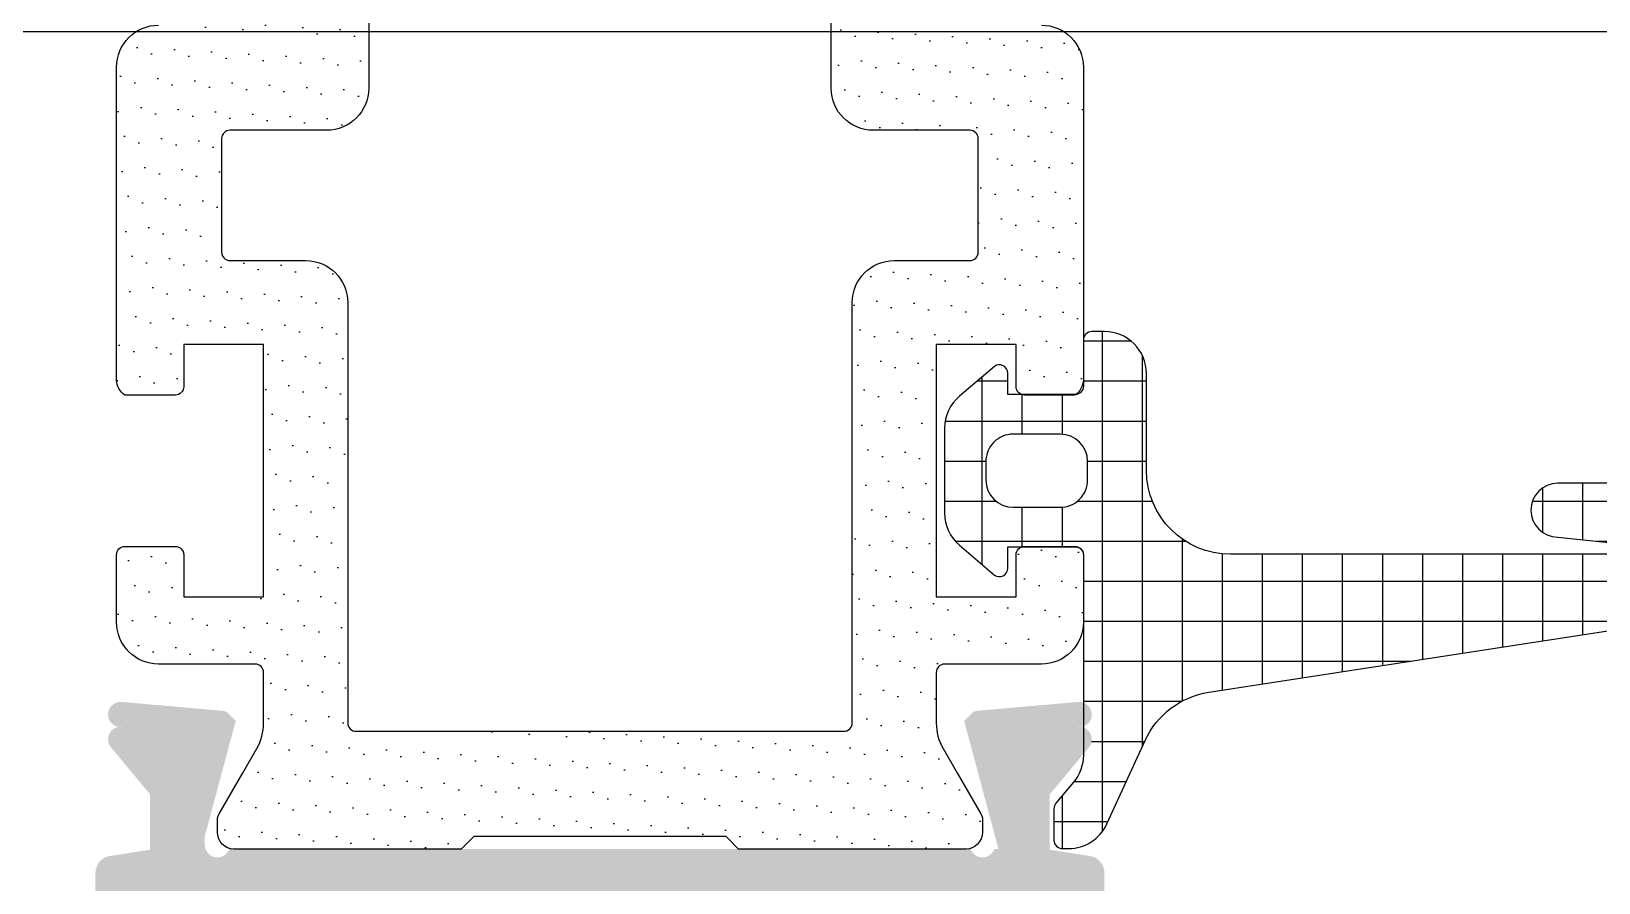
# Model space of a CAD drawing. Header units: inches. Extents: x 21 to 38546, y 13 to 15001.
# Drawn here: x 3525.444 to 3529.172, y 965.058 to 967.083 of the extents above; entities that cross this region are included whole.
import ezdxf

# ---------------------------------------------------------------- set-up
doc = ezdxf.new("R2010")
doc.units = ezdxf.units.IN
doc.header["$MEASUREMENT"] = 0
doc.set_wipeout_variables(frame=1)
for name, color, linetype, lineweight in [('Z_MİM_-KM-GLAZ', 8, 'Continuous', 25), ('Z_MİM_-KM-PAINT', 8, 'Continuous', 25), ('Z_MİM_-KM-PATTERN-00', 8, 'Continuous', 25), ('Z_MİM_-KM-STRS', 8, 'Continuous', 25), ('Z_MİM_ALUMINIUM', 8, 'Continuous', 25), ('Z_MİM_fitiller_k', 8, 'Continuous', 25), ('Z_MİM_hatch_k', 8, 'Continuous', 25), ('Z_MİM_PROFIL', 8, 'Continuous', 25)]:
    doc.layers.add(name, color=color, linetype=linetype, lineweight=lineweight)

# ---------------------------------------------------------------- blocks, each defined once
blk = doc.blocks.new('TRETUVAR')
at = {"layer": 'Z_MİM_-KM-PATTERN-00'}
h = blk.add_hatch(dxfattribs=at)
h.set_pattern_fill('AR-B816', color=256, scale=0.3, angle=90)
h.set_pattern_definition([(90, (21322.77130909153, 490.0316560943374), (-60.96, 3.7e-15), []), (180, (21322.77130909153, 490.0316560943374), (-60.96, -60.96), [60.96, -60.96])])
h.paths.add_polyline_path([(22632.77169056126, 2700.032280015586), (19252.77154027122, 2700.032280015586), (19252.77154027122, 2750.032225665604), (19097.77169698004, 2750.032280015583), (19097.77168145146, 2610.032280015588), (22542.77169056112, 2610.032280015588), (22542.77169056112, 2080.129651826152), (22697.77169056127, 2080.129651826152), (22697.77169056127, 1460.129651826151), (22542.77169056112, 1460.129651826151), (22542.77169056112, 980.0316989327548), (21222.77130909154, 980.0316989327546), (21222.77130909154, 590.0316560943356), (20152.77217335889, 590.0316560943356), (20152.77217335889, 980.031698932755), (19012.77152781016, 980.031698932755), (19012.77470603974, 1635.03117946213), (18722.77148703119, 1635.03117946213), (18722.77180417994, 2610.032280015588), (18807.77168921575, 2610.032280015588), (18807.77168921575, 2750.032280015588), (18632.77183330595, 2750.032280015588), (18632.77145790545, 1545.031179462132), (18922.7742659759, 1545.031179462133), (18922.77108774632, 890.0316989327565), (19882.77217335889, 890.0316989327565), (19882.77217335889, 665.0171917296054), (20022.75057058745, 665.0334293441427), (20022.77046885415, 490.0316560943373), (21322.77130909153, 490.0316560943373), (21322.77130909153, 890.0316989327565), (22632.77169056126, 890.0316989327571), (22632.77169056126, 1220.129651826155), (22797.7716905614, 1220.129651826155), (22797.7716905614, 2180.129651826148), (22632.77169056126, 2180.129651826148)])
h.paths.add_polyline_path([(19082.77168921575, 2750.032280015588), (18822.77168921575, 2750.032280015588), (18822.77168921575, 2610.032280015588), (19082.77168921575, 2610.032280015588)], flags=16)
blk = doc.blocks.new('-KM-AL1 150_900')
blk.add_wipeout([(151.48787765189405, -34.020015651829965), (151.72578753232278, -15.47991156819623), (149.45002251653852, -15.450016401351206), (149.45002251649908, 7.149983598684599), (9.450022516542688, 7.149983599164699), (9.450022516542688, -15.450016401351206), (7.397848611566587, -15.450016401351206), (7.567335590771805, -34.0610793052372)])
at = {"layer": 'Z_MİM_fitiller_k'}
h = blk.add_hatch(dxfattribs=at)
h.set_pattern_fill('NET', color=256, scale=0.03, angle=180, style=0)
h.set_pattern_definition([(180, (141.0920373170957, 51.374966605189), (0, -0.09525), []), (270, (141.0920373170957, 51.374966605189), (0.09525, 0), [])])
h.paths.add_polyline_path([(22.13852203980059, -31.83763706763695, 0.9384669523126753), (22.11376224919513, -31.52525711905219), (21.76596423695446, -31.52525711905219, 1), (21.76596423695446, -31.65300478674908), (21.95590111064666, -31.6729679565924), (22.13104009193194, -31.65456010790513, -1.054490106068967), (22.13756638418999, -31.71401627143405), (21.95538827656128, -31.69510596567306, 0.0255410033868164), (21.93499541797792, -31.69406357752632), (20.98767276921718, -31.69406357752632, -0.4142135623730863), (20.78767276921281, -31.4940635775265), (20.78767276921281, -31.26425514524362, 0.4142135623728286), (20.68767276921426, -31.16425514524327), (20.65767276920815, -31.16425514524327, 0.4142135623746352), (20.63767276921135, -31.18425514523824), (20.63767276921135, -31.29425514522427, -0.3924137701569417), (20.61917133278621, -31.3141989239075, -0.0100572451269826), (20.61767276922183, -31.31525711883296), (20.49767276922648, -31.31525711883296, -0.0796367909168971), (20.49142176991154, -31.3142551452429), (20.45767276921106, -31.3142551452429), (20.45767276921106, -31.26319967206109, 0.6128139289239697), (20.42591644589265, -31.24701978141002), (20.34272651153878, -31.31807344649406, 0.219401871965335), (20.3076727692096, -31.39411280220793), (20.3076727692096, -31.59640143546767, 0.2194018750870747), (20.34272651244828, -31.67244079192642), (20.42591643173364, -31.74349444245945, 0.612813920725722), (20.4576727547028, -31.72731455150552), (20.4576727547028, -31.67625917522673), (20.49142151817796, -31.67625917522673, -0.07964012461228), (20.49767276922648, -31.67525711881899), (20.61767276922183, -31.67525711881899, -0.4142135623385485), (20.63767276921135, -31.69525711881488), (20.63767276921135, -32.04698834536157, -0.3178372451861038), (20.65767276920815, -32.07527261660926), (20.65767276920815, -32.13439562076656, -0.1754523787634222), (20.6507194076039, -32.15360115275689), (20.63767276921135, -32.16925711883687), (20.63767276921135, -32.17185970847913, -0.1754523787611168), (20.61449489717779, -32.23587814844632), (20.5723092806802, -32.28650088822906, 0.1754523787606751), (20.5676737062895, -32.29930457622231), (20.5676737062895, -32.37406357753116, 0.4142135623729288), (20.5876737062863, -32.39406357752614), (20.60250342109066, -32.39406357752614, 0.2933329153560253), (20.69342165334092, -32.33570340278584), (20.78450286701263, -32.13683266099997, -0.2523722057577324), (20.93596219153551, -32.02243269859355)])
h.paths.add_polyline_path([(20.58267277018604, -31.58225909285738), (20.47067275574227, -31.58225909285738, -0.4142128141114177), (20.40567275572539, -31.51725925892151), (20.40567275572539, -31.51725909286597), (20.40567264275887, -31.47325509814982, -0.4142137214709829), (20.47067264276848, -31.40825506286183), (20.58267265721952, -31.40825506286183, -0.4142128104179171), (20.6476726572073, -31.47325489598279), (20.64767277018109, -31.51725905756939, -0.4142137214664749)], flags=16)
at = {"layer": 'Z_MİM_hatch_k'}
h = blk.add_hatch(dxfattribs=at)
h.set_pattern_fill('DOTS', color=256, scale=0.05, angle=240, style=0)
h.set_pattern_definition([(239.9999999999999, (578.5041187856839, 28.59461360335809), (0.0488970164253898, -0.0740578832126949), [0, -0.0793749999999999])])
h.paths.add_polyline_path([(20.39365353133326, -30.07901356227649, 0.1316524975871452), (20.39767276922066, -30.06401356228617), (20.39767276922066, -30.03525711882867, 0.4142135623732619), (20.35767276921252, -29.99525711881415), (19.81767276921891, -29.99525711881415), (19.7876727692128, -30.02525711881935), (19.18767276921426, -30.02525711881935), (19.15767276920815, -29.99525711881415), (18.61767276922183, -29.99525711881415, 0.414213562373183), (18.57767276922823, -30.03525711882867), (18.57767276922823, -30.06401356228617, 0.1316524975877682), (18.58169200709381, -30.07901356227649), (18.63725825036818, -30.17525711881899), (18.67159581767191, -30.23473152998395, -0.1316524975876276), (18.68767276921426, -30.2947315299698), (18.68767276921426, -30.41525711880968, -0.4142135623730951), (18.66767276921746, -30.43525711882831), (18.43767276921426, -30.43525711882831, 0.4142135623730951), (18.33767276921571, -30.53525711882868), (18.33767276921571, -31.27970476733026, 0.2360679774991102), (18.35767276921251, -31.31525711881022), (18.47767276922968, -31.31525711881022, 0.4142135623733448), (18.49767276922648, -31.29525711881433), (18.49767276922648, -31.19525711881488), (18.68767276921426, -31.19525711881488), (18.68767276921426, -31.49525711881415), (18.68767276921426, -31.79525711881434), (18.49767276922648, -31.79525711881434), (18.49767276922648, -31.69525711881488, 0.4142135623731783), (18.47767276922968, -31.67525711881899), (18.35767276921251, -31.67525711881899, 0.4142135623730951), (18.33767276921571, -31.69525711881488), (18.33767276921571, -31.85525711880018, 0.4142135623731785), (18.43767276921426, -31.95525711880055), (18.66767276921746, -31.95525711880055, -0.4142135623728453), (18.68767276921426, -31.97525711881918), (18.68767276921426, -32.09578270765906, -0.1316524975872562), (18.67159581767191, -32.15578270764581), (18.63725825036818, -32.21525711880986), (18.58169200709381, -32.31150067535236, 0.1316524975874051), (18.57767276922823, -32.32650067534269), (18.57767276922823, -32.35525711880018, 0.4142135623731049), (18.61767276922183, -32.3952571188147), (19.15767276920815, -32.3952571188147), (19.18767276921426, -32.3652571188095), (19.7876727692128, -32.3652571188095), (19.81767276921891, -32.3952571188147), (20.35767276921252, -32.3952571188147, 0.4142135623733866), (20.39767276922066, -32.35525711880018), (20.39767276922066, -32.32650067534269, 0.1316524975877924), (20.39365353133326, -32.31150067535236), (20.33808728806616, -32.21525711880986), (20.30374972075515, -32.15578270764581, -0.1316524975878021), (20.2876727692128, -32.09578270765906), (20.2876727692128, -31.97525711881918, -0.4142135623730949), (20.3076727692096, -31.95525711880055), (20.53767276921281, -31.95525711880055, 0.4142135623731451), (20.63767276921135, -31.85525711880018), (20.63767276921135, -31.69525711881488, 0.4142135623730951), (20.61767276922183, -31.67525711881899), (20.49767276922648, -31.67525711881899, 0.4142135623735113), (20.47767276922968, -31.69525711881488), (20.47767276922968, -31.79525711881434), (20.2876727692128, -31.79525711881434), (20.2876727692128, -31.49525711881415), (20.2876727692128, -31.19525711881488), (20.47767276922968, -31.19525711881488), (20.47767276922968, -31.29525711881433, 0.4142135623733449), (20.49767276922648, -31.31525711881022), (20.61767276922183, -31.31525711881022, 0.236067977499421), (20.63767276921135, -31.27970476733026), (20.63767276921135, -30.53525711882868, 0.4142135623731618), (20.53767276921281, -30.43525711882831), (20.3076727692096, -30.43525711882831, -0.4142135623730118), (20.2876727692128, -30.41525711880968), (20.2876727692128, -30.2947315299698, -0.1316524975870652), (20.30374972075515, -30.23473152998395), (20.33808728806616, -30.17525711881899)])
h.paths.add_polyline_path([(19.93767276921426, -30.27525711881935, -0.4142135623730951), (20.0376727692128, -30.37525711881881), (20.0376727692128, -30.58525711882885, 0.4142135623731618), (20.13767276921135, -30.68525711882831), (20.36767276922183, -30.68525711882831, -0.4142135623734279), (20.38767276921135, -30.70525711880055), (20.38767276921135, -30.97525711881917, -0.4142135623734279), (20.36767276922183, -30.99525711881415), (20.18767276921426, -30.99525711881415, 0.4142135623731284), (20.08767276921572, -31.09525711881452), (20.08767276921572, -32.09525711881453, -0.4142135623734279), (20.06767276921892, -32.11525711880951), (18.90767276920815, -32.11525711880951, -0.4142135623731784), (18.88767276921135, -32.09525711881453), (18.88767276921135, -31.09525711881452, 0.4142135623731284), (18.7876727692128, -30.99525711881415), (18.60767276921251, -30.99525711881415, -0.4142135623732616), (18.58767276921571, -30.97525711881917), (18.58767276921571, -30.70525711880055, -0.4142135623734279), (18.60767276921251, -30.68525711882831), (18.83767276921571, -30.68525711882831, 0.4142135623731618), (18.93767276921426, -30.58525711882885), (18.93767276921426, -30.37525711881881, -0.4142135623730951), (19.0376727692128, -30.27525711881935)], flags=16)
h = blk.add_hatch(dxfattribs=at)
h.set_pattern_fill('DOTS', color=256, scale=0.05, angle=59.99999999999997, style=0)
h.set_pattern_definition([(59.99999999999997, (-372.1088670598765, -101.7687785534699), (-0.0488970164253898, 0.0740578832126949), [0, -0.079375])])
h.paths.add_polyline_path([(20.39365353133326, -30.07901356227649, 0.1316524975871452), (20.39767276922066, -30.06401356228617), (20.39767276922066, -30.03525711882867, 0.4142135623732619), (20.35767276921252, -29.99525711881415), (19.81767276921891, -29.99525711881415), (19.7876727692128, -30.02525711881935), (19.18767276921426, -30.02525711881935), (19.15767276920815, -29.99525711881415), (18.61767276922183, -29.99525711881415, 0.414213562373183), (18.57767276922823, -30.03525711882867), (18.57767276922823, -30.06401356228617, 0.1316524975877682), (18.58169200709381, -30.07901356227649), (18.63725825036818, -30.17525711881899), (18.67159581767191, -30.23473152998395, -0.1316524975876276), (18.68767276921426, -30.2947315299698), (18.68767276921426, -30.41525711880968, -0.4142135623730951), (18.66767276921746, -30.43525711882831), (18.43767276921426, -30.43525711882831, 0.4142135623730951), (18.33767276921571, -30.53525711882868), (18.33767276921571, -31.27970476733026, 0.2360679774991102), (18.35767276921251, -31.31525711881022), (18.47767276922968, -31.31525711881022, 0.4142135623733448), (18.49767276922648, -31.29525711881433), (18.49767276922648, -31.19525711881488), (18.68767276921426, -31.19525711881488), (18.68767276921426, -31.49525711881415), (18.68767276921426, -31.79525711881434), (18.49767276922648, -31.79525711881434), (18.49767276922648, -31.69525711881488, 0.4142135623731783), (18.47767276922968, -31.67525711881899), (18.35767276921251, -31.67525711881899, 0.4142135623730951), (18.33767276921571, -31.69525711881488), (18.33767276921571, -31.85525711880018, 0.4142135623731785), (18.43767276921426, -31.95525711880055), (18.66767276921746, -31.95525711880055, -0.4142135623728453), (18.68767276921426, -31.97525711881918), (18.68767276921426, -32.09578270765906, -0.1316524975872562), (18.67159581767191, -32.15578270764581), (18.63725825036818, -32.21525711880986), (18.58169200709381, -32.31150067535236, 0.1316524975874051), (18.57767276922823, -32.32650067534269), (18.57767276922823, -32.35525711880018, 0.4142135623731049), (18.61767276922183, -32.3952571188147), (19.15767276920815, -32.3952571188147), (19.18767276921426, -32.3652571188095), (19.7876727692128, -32.3652571188095), (19.81767276921891, -32.3952571188147), (20.35767276921252, -32.3952571188147, 0.4142135623733866), (20.39767276922066, -32.35525711880018), (20.39767276922066, -32.32650067534269, 0.1316524975877924), (20.39365353133326, -32.31150067535236), (20.33808728806616, -32.21525711880986), (20.30374972075515, -32.15578270764581, -0.1316524975878021), (20.2876727692128, -32.09578270765906), (20.2876727692128, -31.97525711881918, -0.4142135623730949), (20.3076727692096, -31.95525711880055), (20.53767276921281, -31.95525711880055, 0.4142135623731451), (20.63767276921135, -31.85525711880018), (20.63767276921135, -31.69525711881488, 0.4142135623730951), (20.61767276922183, -31.67525711881899), (20.49767276922648, -31.67525711881899, 0.4142135623735113), (20.47767276922968, -31.69525711881488), (20.47767276922968, -31.79525711881434), (20.2876727692128, -31.79525711881434), (20.2876727692128, -31.49525711881415), (20.2876727692128, -31.19525711881488), (20.47767276922968, -31.19525711881488), (20.47767276922968, -31.29525711881433, 0.4142135623733449), (20.49767276922648, -31.31525711881022), (20.61767276922183, -31.31525711881022, 0.236067977499421), (20.63767276921135, -31.27970476733026), (20.63767276921135, -30.53525711882868, 0.4142135623731618), (20.53767276921281, -30.43525711882831), (20.3076727692096, -30.43525711882831, -0.4142135623730118), (20.2876727692128, -30.41525711880968), (20.2876727692128, -30.2947315299698, -0.1316524975870652), (20.30374972075515, -30.23473152998395), (20.33808728806616, -30.17525711881899)])
h.paths.add_polyline_path([(19.93767276921426, -30.27525711881935, -0.4142135623730951), (20.0376727692128, -30.37525711881881), (20.0376727692128, -30.58525711882885, 0.4142135623731618), (20.13767276921135, -30.68525711882831), (20.36767276922183, -30.68525711882831, -0.4142135623734279), (20.38767276921135, -30.70525711880055), (20.38767276921135, -30.97525711881917, -0.4142135623734279), (20.36767276922183, -30.99525711881415), (20.18767276921426, -30.99525711881415, 0.4142135623731284), (20.08767276921572, -31.09525711881452), (20.08767276921572, -32.09525711881453, -0.4142135623734279), (20.06767276921892, -32.11525711880951), (18.90767276920815, -32.11525711880951, -0.4142135623731784), (18.88767276921135, -32.09525711881453), (18.88767276921135, -31.09525711881452, 0.4142135623731284), (18.7876727692128, -30.99525711881415), (18.60767276921251, -30.99525711881415, -0.4142135623732616), (18.58767276921571, -30.97525711881917), (18.58767276921571, -30.70525711880055, -0.4142135623734279), (18.60767276921251, -30.68525711882831), (18.83767276921571, -30.68525711882831, 0.4142135623731618), (18.93767276921426, -30.58525711882885), (18.93767276921426, -30.37525711881881, -0.4142135623730951), (19.0376727692128, -30.27525711881935)], flags=16)
at = {"layer": 'Z_MİM_PROFIL'}
h = blk.add_hatch(color=256, dxfattribs=at)
h.paths.add_polyline_path([(20.36938849800208, -32.3952571188147), (19.487672769239, -32.3952571188147), (18.60595704047591, -32.3952571188147, -0.8430389971078863), (18.54767276924394, -32.38525711882812), (18.54767276924394, -32.3652571188095), (18.62127372017858, -32.09057463037789), (18.60288201135699, -32.07218292158086, 0.1763269807107753), (18.59048299059213, -32.06640116323706), (18.35028744152078, -32.04538677565779, 1.138358678191589), (18.35278330685833, -32.10483411867607, 0.6976992708878047), (18.32462613085226, -32.15360115275689), (18.41767276923929, -32.26525711881004), (18.41767276923929, -32.39686551851173), (18.32141445356683, -32.41211133795332, 0.36891947710937), (18.28767183218588, -32.45161887158611), (18.28767183218588, -32.57311468667376, 0.4610063144275496), (18.33392921079212, -32.6126222202829), (18.68767089511675, -32.55659504158393), (18.68767089511675, -33.2852589929289), (18.71766902099625, -33.31525711881023), (18.68767089511675, -33.34525524469063), (18.68767089511675, -34.07525711881954), (18.32767276925006, -34.07525711881954), (18.32767276925006, -33.88525711882812, 0.4142135623730949), (18.26767276924511, -33.82525711881954), (18.14767276924976, -33.82525711881954, 0.6482315195121855), (18.10295140969538, -33.92525711881899), (18.20767276923288, -33.92525711881899), (18.20767276923288, -34.09525711883816), (17.16767276923929, -34.09525711883816), (17.16767276923929, -33.92525711881899), (17.27239412879862, -33.92525711881899, 1.074744973883476), (17.1776727692486, -33.85209087091971, 0.7429545911560309), (17.06767276924074, -33.88525711882812), (17.06767276924074, -34.08525711882885), (16.64767276924976, -34.08525711882885), (16.64767276924976, -33.79525711883798), (16.51091759053815, -33.79525711883798, 0.7469656303913828), (16.48371043161751, -33.88720673744592, -0.2368982326044688), (16.4676727692422, -33.89525711883744), (16.54767276924394, -33.89525711883744), (16.54767276924394, -34.10525711882383), (16.08767276923754, -34.10525711882383), (16.08767276923754, -33.89525711883744), (16.16767276923929, -33.89525711883744, 4.221221868207133), (16.15163510687125, -33.88720673744592, 0.746965630390981), (16.12442794794333, -33.79525711883798), (15.987672769239, -33.79525711883798), (15.987672769239, -34.22525711881917, 0.4142135623744271), (16.00767276923579, -34.2452571188378), (22.9676727692422, -34.2452571188378, 0.4142135623729288), (22.987672769239, -34.22525711881917), (22.987672769239, -33.79525711883798), (22.85091759053466, -33.79525711883798, 0.7469656303913901), (22.82371043160674, -33.88720673744592, -0.2368982326036203), (22.80767276923143, -33.89525711883744), (22.88767276924045, -33.89525711883744), (22.88767276924045, -34.10525711882383), (22.42767276922677, -34.10525711882383), (22.42767276922677, -33.89525711883744), (22.5076727692358, -33.89525711883744, 4.2212218681452), (22.49163510686049, -33.88720673744592, 0.7469656303913835), (22.46442794793257, -33.79525711883798), (22.32767276922823, -33.79525711883798), (22.32767276922823, -34.08525711882885), (21.90767276922997, -34.08525711882885), (21.90767276922997, -33.88525711882812, 0.7429545911579817), (21.79767276924394, -33.85209087091971, 1.074744973874497), (21.70295140969392, -33.92525711881899), (21.80767276923143, -33.92525711881899), (21.80767276923143, -34.09525711883816), (20.76767276924511, -34.09525711883816), (20.76767276924511, -33.92525711881899), (20.87239412880444, -33.92525711881899, 0.6482315195116471), (20.82767276925006, -33.82525711881954), (20.70767276923289, -33.82525711881954, 0.4142135623733723), (20.64767276924976, -33.88525711882812), (20.64767276924976, -34.07525711881954), (20.28767464336124, -34.07525711881954), (20.28767464336124, -33.34525524469063), (20.25767651748174, -33.31525711881023), (20.28767464336124, -33.2852589929289), (20.28767464336124, -32.55659504158393), (20.6414163277077, -32.6126222202829, 0.461006314427722), (20.68767370631395, -32.57311468667376), (20.68767370631395, -32.45161887158611, 0.3689194771100714), (20.65393108491116, -32.41211133795332), (20.55767276923143, -32.39686551851173), (20.55767276923143, -32.26525711881004), (20.65071940762573, -32.15360115275689, 0.697699270887671), (20.62256223161967, -32.10483411867607, 1.138358678191589), (20.62505809695722, -32.04538677565779), (20.38486254788586, -32.06640116323706, 0.1763269807108412), (20.372463527121, -32.07218292158086), (20.35407181829942, -32.09057463037789), (20.43571124500886, -32.3952571188147), (20.42595704049745, -32.3952571188147, -0.7071067811902072)])
h.paths.add_polyline_path([(20.11767464336299, -32.55525711880091), (20.11767464336299, -32.75525711880073), (20.14767464336911, -32.75525711880073), (20.14767464336911, -33.87525711881881), (20.11767464336299, -33.87525711881881), (20.11767464336299, -34.07525711881954), (19.487672769239, -34.07525711881954), (18.85767089510773, -34.07525711881954), (18.85767089510773, -33.87525711881881), (18.82767089510162, -33.87525711881881), (18.82767089510162, -32.75525711880073), (18.85767089510773, -32.75525711880073), (18.85767089510773, -32.55525711880091), (19.487672769239, -32.55525711880091)], flags=16)
blk.add_lwpolyline([(20.53767276921281, -30.43525711880557, -0.4142135623731618), (20.63767276921135, -30.53525711880502), (20.63767276921135, -31.27970476730752, -0.2360679774994211), (20.61767276922183, -31.31525711878658), (20.49767276922648, -31.31525711878658, -0.4142135623733449), (20.47767276920786, -31.2952571187916), (20.47767276920786, -31.19525711879123), (20.2876727692128, -31.19525711879123), (20.2876727692128, -31.49525711879141), (20.2876727692128, -31.7952571187916), (20.47767276920786, -31.7952571187916), (20.47767276920786, -31.69525711879123, -0.4142135623735113), (20.49767276922648, -31.67525711879625), (20.61767276922183, -31.67525711879625, -0.4142135623730951), (20.63767276921135, -31.69525711879123), (20.63767276921135, -31.85525711880018, -0.4142135623731449), (20.53767276921281, -31.95525711880055), (20.3076727692096, -31.95525711880055, 0.414213562373095), (20.2876727692128, -31.97525711879553), (20.2876727692128, -32.09578270763632, 0.1316524975878021), (20.30374972075515, -32.15578270762217), (20.33808728803706, -32.21525711878622), (20.39365353133326, -32.31150067532872, -0.1316524975877924), (20.39767276922066, -32.32650067531995), (20.39767276922066, -32.35525711880018, -0.4142135623733866), (20.35767276921252, -32.39525711879105), (19.81767276921891, -32.39525711879105), (19.7876727692128, -32.36525711878676), (19.18767276921426, -32.36525711878676), (19.15767276920815, -32.39525711879105), (18.61767276922183, -32.39525711879105, -0.4142135623731049), (18.5776727692064, -32.35525711880018), (18.5776727692064, -32.32650067531995, -0.1316524975874051), (18.58169200709381, -32.31150067532872), (18.63725825036818, -32.21525711878622), (18.67159581767191, -32.15578270762217, 0.1316524975872562), (18.68767276921426, -32.09578270763632), (18.68767276921426, -31.97525711879553, 0.4142135623728453), (18.66767276921746, -31.95525711880055), (18.43767276921426, -31.95525711880055, -0.4142135623731784), (18.33767276921571, -31.85525711880018), (18.33767276921571, -31.69525711879123, -0.4142135623730951), (18.35767276921251, -31.67525711879625), (18.47767276920786, -31.67525711879625, -0.4142135623731783), (18.49767276922648, -31.69525711879123), (18.49767276922648, -31.7952571187916), (18.68767276921426, -31.7952571187916), (18.68767276921426, -31.49525711879141), (18.68767276921426, -31.19525711879123), (18.49767276922648, -31.19525711879123), (18.49767276922648, -31.2952571187916, -0.4142135623733447), (18.47767276920786, -31.31525711878658), (18.35767276921251, -31.31525711878658, -0.2360679774991102), (18.33767276921571, -31.27970476730752), (18.33767276921571, -30.53525711880502, -0.4142135623730951), (18.43767276921426, -30.43525711880557)], format="xyb")
blk.add_lwpolyline([(20.13767276921135, -30.68525711880557, -0.4142135623731618), (20.0376727692128, -30.5852571188052), (20.0376727692128, -30.37525711879607, 0.4142135623730951), (19.93767276921426, -30.27525711879571), (19.0376727692128, -30.27525711879571, 0.4142135623730951), (18.93767276921426, -30.37525711879607), (18.93767276921426, -30.5852571188052, -0.4142135623731618), (18.83767276921571, -30.68525711880557), (18.60767276921251, -30.68525711880557, 0.4142135623734279), (18.58767276921571, -30.70525711880055), (18.58767276921571, -30.97525711879554, 0.4142135623732616), (18.60767276921251, -30.99525711879142), (18.7876727692128, -30.99525711879142, -0.4142135623731284), (18.88767276921135, -31.09525711879087), (18.88767276921135, -32.09525711879087, 0.4142135623731784), (18.90767276920815, -32.11525711878676), (20.06767276921892, -32.11525711878676, 0.4142135623734279), (20.08767276921572, -32.09525711879087), (20.08767276921572, -31.09525711879087, -0.4142135623731284), (20.18767276921426, -30.99525711879142), (20.36767276922183, -30.99525711879142, 0.4142135623734279), (20.38767276921135, -30.97525711879554), (20.38767276921135, -30.70525711880055, 0.4142135623734279), (20.36767276922183, -30.68525711880557)], format="xyb", close=True)
at = {"layer": 'Z_MİM_ALUMINIUM', "elevation": 0.0016274945014006}
blk.add_lwpolyline([(16.71322697636788, -30.45001640133978), (142.1754084142521, -30.4500164014562)], dxfattribs=at)
at = {"layer": 'Z_MİM_fitiller_k'}
for points in [[(21.93499541797792, -31.69406357752632), (20.98767276921718, -31.69406357752632, -0.4142135623730862), (20.78767276921281, -31.4940635775265), (20.78767276921281, -31.26425514524362, 0.4142135623732617), (20.68767276921426, -31.16425514524327), (20.65767276920815, -31.16425514524327, 0.4142135623746352), (20.63767276921135, -31.18425514523824), (20.63767276921135, -31.29425514522427, -0.4142135623670599), (20.61767276922183, -31.3142551452429), (20.45767276921106, -31.3142551452429), (20.45767276921106, -31.26319967206109, 0.6128139289245375), (20.42591644589265, -31.24701978141002), (20.34272651153878, -31.31807344649406, 0.2194018719653053), (20.3076727692096, -31.39411280220793), (20.3076727692096, -31.59640143546767, 0.2194018750870244), (20.34272651244828, -31.67244079192642), (20.42591643173364, -31.74349444245945, 0.6128139207257216), (20.4576727547028, -31.72731455150552), (20.4576727547028, -31.67625917522673), (20.61767276922183, -31.67625917522673, -0.4142135623731368), (20.63767276921135, -31.69625917524536), (20.63767276921135, -32.17185970847913, -0.1754523787611913), (20.61449489717779, -32.23587814844632), (20.5723092806802, -32.28650088822906, 0.1754523787614075), (20.5676737062895, -32.29930457622231), (20.5676737062895, -32.37406357753116, 0.4142135623730951), (20.5876737062863, -32.39406357752614), (20.60250342109066, -32.39406357752614, 0.2933329153560253), (20.69342165334092, -32.33570340278584), (20.78450286701263, -32.13683266099997, -0.2523722057577118), (20.93596219153551, -32.02243269859355), (22.13852203980059, -31.83763706763695, 0.9384669523134814)], [(22.11376224919513, -31.52525711905219), (21.76596423695446, -31.52525711905219, 0.9999999999999998), (21.76596423695446, -31.65300478674908), (21.95590111064666, -31.6729679565924)]]:
    blk.add_lwpolyline(points, format="xyb", dxfattribs=at)
blk.add_lwpolyline([(20.40567275572539, -31.51725909286597), (20.40567275572539, -31.51725925892151, 0.4142128141114177), (20.47067275574227, -31.58225909285738), (20.58267277018604, -31.58225909285738, 0.4142137214664749), (20.64767277018109, -31.51725905756939), (20.6476726572073, -31.47325489598279, 0.4142128104179171), (20.58267265721952, -31.40825506286183), (20.47067264276848, -31.40825506286183, 0.4142137214709829), (20.40567264275887, -31.47325509814982)], format="xyb", close=True, dxfattribs=at)
blk.add_lwpolyline([(20.40567275572539, -31.51725909286597), (20.40567275572539, -31.51725925892151, 0.4142128141114177), (20.47067275574227, -31.58225909285738), (20.58267277018604, -31.58225909285738, 0.4142137214664749), (20.64767277018109, -31.51725905756939), (20.6476726572073, -31.47325489598279, 0.4142128104179171), (20.58267265721952, -31.40825506286183), (20.47067264276848, -31.40825506286183, 0.4142137214709829), (20.40567264275887, -31.47325509814982)], format="xyb", close=True, dxfattribs=at)

msp = doc.modelspace()

# ---------------------------------------------------------------- linework, layer by layer
at = {"layer": 'Z_MİM_-KM-PAINT'}
msp.add_lwpolyline([(4657.257084179852, 1293.057684618013), (4657.257084179852, 966.5831009268966), (3316.257558632826, 966.5831009268821), (3316.257558632826, 1621.583180951138), (3026.258088518117, 1621.583394335766), (3026.258088518117, 2597.584265079445), (6847.258095074628, 2597.584265079445), (6847.258095074628, 966.5831087493367), (5326.25701265428, 966.5831087493367), (5326.25701265428, 1293.057684618013)], dxfattribs=at)

# ---------------------------------------------------------------- block references
at = {"layer": 'Z_MİM_-KM-STRS'}
msp.add_blockref('TRETUVAR', (-15696.01404252147, -12.94855516745), dxfattribs=at)

# ---------------------------------------------------------------- next in the draw order: block references
at = {"layer": 'Z_MİM_-KM-GLAZ'}
msp.add_blockref('-KM-AL1 150_900', (3507.308728209108, 997.5330909528507), dxfattribs=at)

doc.saveas('drawing.dxf')
